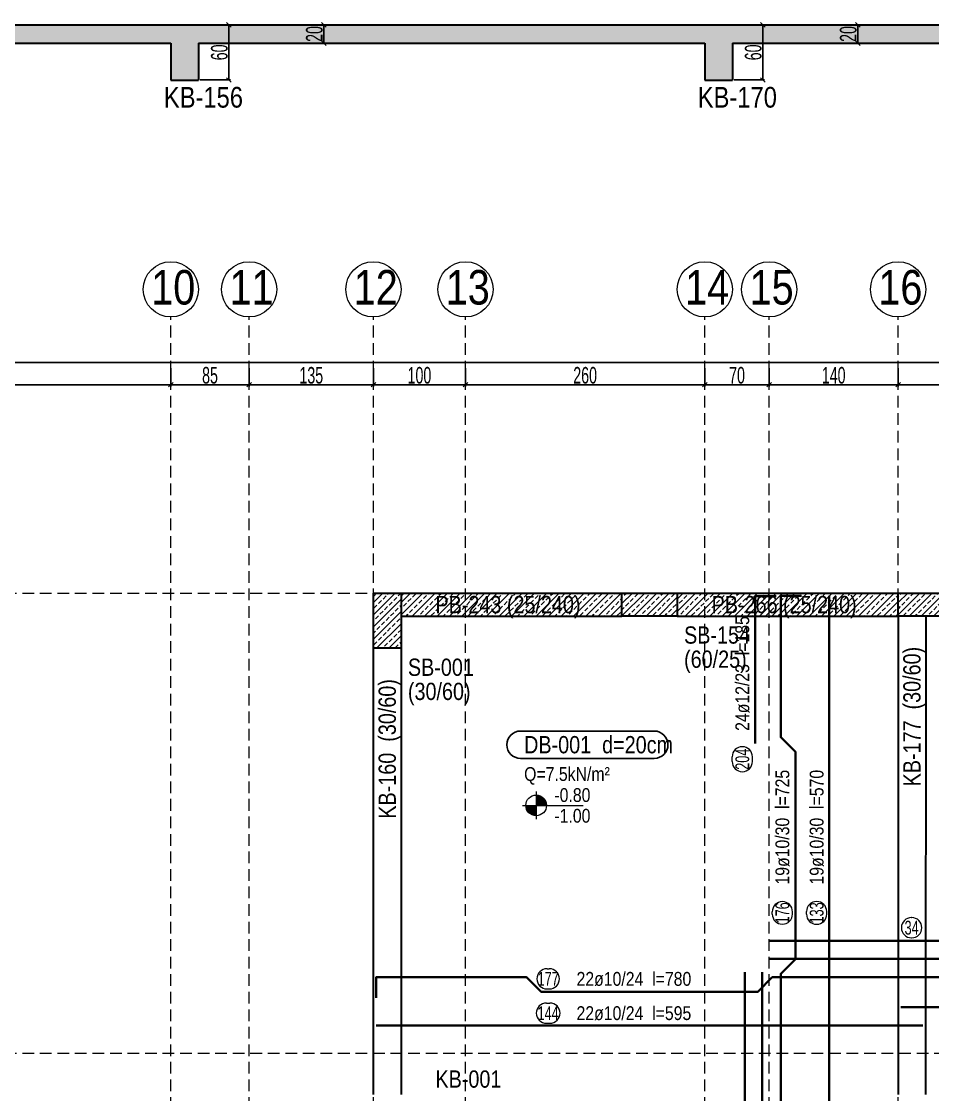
# Model space of a CAD drawing. Header units: millimetres. Extents: x 2300 to 11114, y 689 to 8824.
# Drawn here: x 5795 to 6784, y 7609 to 8775 of the extents above; entities that cross this region are included whole.
import ezdxf
from ezdxf.enums import TextEntityAlignment as Align

# ---------------------------------------------------------------- set-up
doc = ezdxf.new("R2010")
doc.units = ezdxf.units.MM
doc.linetypes.add('DASHED', pattern=[19.05, 12.7, -6.35])
for name, color, linetype, lineweight in [('AKS BALONU (BEYKENT)', 7, 'Continuous', 20), ('AKS CIZGISI (BEYKENT)', 252, 'DASHED', 20), ('AKS NO (BEYKENT)', 3, 'Continuous', 20), ('AKS OLCU (BEYKENT)', 200, 'Continuous', 20), ('DONATI (BEYKENT)', 4, 'Continuous', 35), ('DONATI YAZISI (BEYKENT)', 3, 'Continuous', 20), ('DOSEME ISMI (BEYKENT)', 9, 'Continuous', 20), ('DOSEME PAFTA (BEYKENT)', 3, 'Continuous', 20), ('DOSEME SINIRI (BEYKENT)', 2, 'Continuous', 30), ('KIRIS (BEYKENT)', 2, 'Continuous', 30), ('KIRIS ISMI (BEYKENT)', 40, 'Continuous', 20), ('KOLON (BEYKENT)', 3, 'Continuous', 30), ('KOLON ISMI (BEYKENT)', 91, 'Continuous', 20), ('KOT CIZGI (BEYKENT)', 120, 'Continuous', 20), ('KOT YAZI (BEYKENT)', 7, 'Continuous', 20), ('OLCU (BEYKENT)', 14, 'Continuous', 20), ('PERDE (BEYKENT)', 6, 'Continuous', 30), ('PERDE ISMI (BEYKENT)', 240, 'Continuous', 20), ('POZ BALON (BEYKENT)', 14, 'Continuous', 20), ('POZ NO (BEYKENT)', 2, 'Continuous', 20), ('TARAMA (BEYKENT)', 252, 'Continuous', 25), ('YAZI (BEYKENT)', 140, 'Continuous', 20)]:
    doc.layers.add(name, color=color, linetype=linetype, lineweight=lineweight)
doc.styles.add('DONATI YAZISI (BEYKENT)', font='')
doc.styles.add('DSMOLC-50', font='bahnschrift light condensed', dxfattribs={"width": 0.75, "height": 18})
doc.styles.add('KOT (BEYKENT)', font='')
doc.styles.add('OLC-50', font='bahnschrift light condensed', dxfattribs={"width": 0.75, "height": 18})
doc.styles.add('stastyle', font='RomanSTA.ttf')
doc.styles.add('YAZI (BEYKENT)', font='')
doc.styles.get('DONATI YAZISI (BEYKENT)').set_extended_font_data('Bahnschrift Light Condensed')
doc.styles.get('KOT (BEYKENT)').set_extended_font_data('Bahnschrift Light Condensed')
doc.styles.get('YAZI (BEYKENT)').set_extended_font_data('Bahnschrift Light Condensed')
doc.dimstyles.new('DSMOLC-50', dxfattribs={"dimtxt": 18, "dimasz": 5, "dimexe": 2, "dimexo": 2, "dimgap": 1, "dimtad": 1, "dimdec": 1, "dimrnd": 0.5, "dimzin": 12, "dimdsep": 46, "dimtxsty": 'DSMOLC-50', "dimblk": 'OBLIQUE', "dimblk1": 'OBLIQUE', "dimblk2": 'OBLIQUE', "dimcen": 0, "dimclrt": 7, "dimadec": 0, "dimazin": 0, "dimtfac": 1, "dimtdec": 4, "dimtix": 1, "dimtmove": 2, "dimatfit": 3, "dimfxl": 1, "dimtzin": 0, "dimarcsym": 0})
pattern_1 = [(45, (705.027, 417.84), (-6.629126, 6.629126), []), (45, (711.6565, 417.84), (-6.629126, 6.629126), [4.6875, -2.34375])]
pattern_2 = [(45, (-158588.947, -14000.79), (-6.7351921, 6.7351921), []), (45, (-158582.212, -14000.79), (-6.7351921, 6.7351921), [4.7625, -2.38125])]

# ---------------------------------------------------------------- blocks, each defined once
blk = doc.blocks.new('_Oblique')
at = {"color": 0, "linetype": 'ByBlock', "lineweight": -2}
blk.add_line((-0.5, -0.5), (0.5, 0.5), dxfattribs=at)
blk = doc.blocks.new('*D321')
at = {"layer": 'AKS OLCU (BEYKENT)', "color": 0, "lineweight": -2, "transparency": 16777216}
for p, q in [((5406.9, 8398.3), (5406.9, 8378.3)), ((5956.9, 8398.3), (5956.9, 8378.3)), ((5406.9, 8380.3), (5956.9, 8380.3))]:
    blk.add_line(p, q, dxfattribs=at)
at = {"layer": 'DEFPOINTS', "color": 0, "transparency": 16777216}
for p in [(5406.9, 8400.3), (5956.9, 8400.3), (5956.9, 8380.3)]:
    blk.add_point(p, dxfattribs=at)
at = {"layer": 'AKS OLCU (BEYKENT)', "color": 0, "lineweight": -2, "transparency": 16777216, "xscale": 5, "yscale": 5, "zscale": 5, "rotation": 180}
blk.add_blockref('_Oblique', (5406.9, 8380.3), dxfattribs=at)
at = {"layer": 'AKS OLCU (BEYKENT)', "color": 0, "lineweight": -2, "transparency": 16777216, "xscale": 5, "yscale": 5, "zscale": 5}
blk.add_blockref('_Oblique', (5956.9, 8380.3), dxfattribs=at)
at = {"layer": 'AKS OLCU (BEYKENT)', "color": 7, "transparency": 16777216, "insert": (5681.9, 8390.4), "char_height": 18, "attachment_point": 5, "style": 'DSMOLC-50'}
blk.add_mtext('550', dxfattribs=at)
blk = doc.blocks.new('*D322')
at = {"layer": 'AKS OLCU (BEYKENT)', "color": 0, "lineweight": -2, "transparency": 16777216}
for p, q in [((5956.9, 8398.3), (5956.9, 8378.3)), ((6041.9, 8398.3), (6041.9, 8378.3)), ((5956.9, 8380.3), (6041.9, 8380.3))]:
    blk.add_line(p, q, dxfattribs=at)
at = {"layer": 'DEFPOINTS', "color": 0, "transparency": 16777216}
for p in [(5956.9, 8400.3), (6041.9, 8400.3), (6041.9, 8380.3)]:
    blk.add_point(p, dxfattribs=at)
at = {"layer": 'AKS OLCU (BEYKENT)', "color": 0, "lineweight": -2, "transparency": 16777216, "xscale": 5, "yscale": 5, "zscale": 5, "rotation": 180}
blk.add_blockref('_Oblique', (5956.9, 8380.3), dxfattribs=at)
at = {"layer": 'AKS OLCU (BEYKENT)', "color": 0, "lineweight": -2, "transparency": 16777216, "xscale": 5, "yscale": 5, "zscale": 5}
blk.add_blockref('_Oblique', (6041.9, 8380.3), dxfattribs=at)
at = {"layer": 'AKS OLCU (BEYKENT)', "color": 7, "transparency": 16777216, "insert": (5999.4, 8390.4), "char_height": 18, "attachment_point": 5, "style": 'DSMOLC-50'}
blk.add_mtext('85', dxfattribs=at)
blk = doc.blocks.new('*D323')
at = {"layer": 'AKS OLCU (BEYKENT)', "color": 0, "lineweight": -2, "transparency": 16777216}
for p, q in [((6041.9, 8398.3), (6041.9, 8378.3)), ((6176.9, 8398.3), (6176.9, 8378.3)), ((6041.9, 8380.3), (6176.9, 8380.3))]:
    blk.add_line(p, q, dxfattribs=at)
at = {"layer": 'DEFPOINTS', "color": 0, "transparency": 16777216}
for p in [(6041.9, 8400.3), (6176.9, 8400.3), (6176.9, 8380.3)]:
    blk.add_point(p, dxfattribs=at)
at = {"layer": 'AKS OLCU (BEYKENT)', "color": 0, "lineweight": -2, "transparency": 16777216, "xscale": 5, "yscale": 5, "zscale": 5, "rotation": 180}
blk.add_blockref('_Oblique', (6041.9, 8380.3), dxfattribs=at)
at = {"layer": 'AKS OLCU (BEYKENT)', "color": 0, "lineweight": -2, "transparency": 16777216, "xscale": 5, "yscale": 5, "zscale": 5}
blk.add_blockref('_Oblique', (6176.9, 8380.3), dxfattribs=at)
at = {"layer": 'AKS OLCU (BEYKENT)', "color": 7, "transparency": 16777216, "insert": (6109.4, 8390.4), "char_height": 18, "attachment_point": 5, "style": 'DSMOLC-50'}
blk.add_mtext('135', dxfattribs=at)
blk = doc.blocks.new('*D324')
at = {"layer": 'AKS OLCU (BEYKENT)', "color": 0, "lineweight": -2, "transparency": 16777216}
for p, q in [((6176.9, 8398.3), (6176.9, 8378.3)), ((6276.9, 8398.3), (6276.9, 8378.3)), ((6176.9, 8380.3), (6276.9, 8380.3))]:
    blk.add_line(p, q, dxfattribs=at)
at = {"layer": 'DEFPOINTS', "color": 0, "transparency": 16777216}
for p in [(6176.9, 8400.3), (6276.9, 8400.3), (6276.9, 8380.3)]:
    blk.add_point(p, dxfattribs=at)
at = {"layer": 'AKS OLCU (BEYKENT)', "color": 0, "lineweight": -2, "transparency": 16777216, "xscale": 5, "yscale": 5, "zscale": 5, "rotation": 180}
blk.add_blockref('_Oblique', (6176.9, 8380.3), dxfattribs=at)
at = {"layer": 'AKS OLCU (BEYKENT)', "color": 0, "lineweight": -2, "transparency": 16777216, "xscale": 5, "yscale": 5, "zscale": 5}
blk.add_blockref('_Oblique', (6276.9, 8380.3), dxfattribs=at)
at = {"layer": 'AKS OLCU (BEYKENT)', "color": 7, "transparency": 16777216, "insert": (6226.9, 8390.4), "char_height": 18, "attachment_point": 5, "style": 'DSMOLC-50'}
blk.add_mtext('100', dxfattribs=at)
blk = doc.blocks.new('*D325')
at = {"layer": 'AKS OLCU (BEYKENT)', "color": 0, "lineweight": -2, "transparency": 16777216}
for p, q in [((6276.9, 8398.3), (6276.9, 8378.3)), ((6536.9, 8398.3), (6536.9, 8378.3)), ((6276.9, 8380.3), (6536.9, 8380.3))]:
    blk.add_line(p, q, dxfattribs=at)
at = {"layer": 'DEFPOINTS', "color": 0, "transparency": 16777216}
for p in [(6276.9, 8400.3), (6536.9, 8400.3), (6536.9, 8380.3)]:
    blk.add_point(p, dxfattribs=at)
at = {"layer": 'AKS OLCU (BEYKENT)', "color": 0, "lineweight": -2, "transparency": 16777216, "xscale": 5, "yscale": 5, "zscale": 5, "rotation": 180}
blk.add_blockref('_Oblique', (6276.9, 8380.3), dxfattribs=at)
at = {"layer": 'AKS OLCU (BEYKENT)', "color": 0, "lineweight": -2, "transparency": 16777216, "xscale": 5, "yscale": 5, "zscale": 5}
blk.add_blockref('_Oblique', (6536.9, 8380.3), dxfattribs=at)
at = {"layer": 'AKS OLCU (BEYKENT)', "color": 7, "transparency": 16777216, "insert": (6406.9, 8390.4), "char_height": 18, "attachment_point": 5, "style": 'DSMOLC-50'}
blk.add_mtext('260', dxfattribs=at)
blk = doc.blocks.new('*D326')
at = {"layer": 'AKS OLCU (BEYKENT)', "color": 0, "lineweight": -2, "transparency": 16777216}
for p, q in [((6536.9, 8398.3), (6536.9, 8378.3)), ((6606.9, 8398.3), (6606.9, 8378.3)), ((6536.9, 8380.3), (6606.9, 8380.3))]:
    blk.add_line(p, q, dxfattribs=at)
at = {"layer": 'DEFPOINTS', "color": 0, "transparency": 16777216}
for p in [(6536.9, 8400.3), (6606.9, 8400.3), (6606.9, 8380.3)]:
    blk.add_point(p, dxfattribs=at)
at = {"layer": 'AKS OLCU (BEYKENT)', "color": 0, "lineweight": -2, "transparency": 16777216, "xscale": 5, "yscale": 5, "zscale": 5, "rotation": 180}
blk.add_blockref('_Oblique', (6536.9, 8380.3), dxfattribs=at)
at = {"layer": 'AKS OLCU (BEYKENT)', "color": 0, "lineweight": -2, "transparency": 16777216, "xscale": 5, "yscale": 5, "zscale": 5}
blk.add_blockref('_Oblique', (6606.9, 8380.3), dxfattribs=at)
at = {"layer": 'AKS OLCU (BEYKENT)', "color": 7, "transparency": 16777216, "insert": (6571.9, 8390.4), "char_height": 18, "attachment_point": 5, "style": 'DSMOLC-50'}
blk.add_mtext('70', dxfattribs=at)
blk = doc.blocks.new('*D327')
at = {"layer": 'AKS OLCU (BEYKENT)', "color": 0, "lineweight": -2, "transparency": 16777216}
for p, q in [((6606.9, 8398.3), (6606.9, 8378.3)), ((6746.9, 8398.3), (6746.9, 8378.3)), ((6606.9, 8380.3), (6746.9, 8380.3))]:
    blk.add_line(p, q, dxfattribs=at)
at = {"layer": 'DEFPOINTS', "color": 0, "transparency": 16777216}
for p in [(6606.9, 8400.3), (6746.9, 8400.3), (6746.9, 8380.3)]:
    blk.add_point(p, dxfattribs=at)
at = {"layer": 'AKS OLCU (BEYKENT)', "color": 0, "lineweight": -2, "transparency": 16777216, "xscale": 5, "yscale": 5, "zscale": 5, "rotation": 180}
blk.add_blockref('_Oblique', (6606.9, 8380.3), dxfattribs=at)
at = {"layer": 'AKS OLCU (BEYKENT)', "color": 0, "lineweight": -2, "transparency": 16777216, "xscale": 5, "yscale": 5, "zscale": 5}
blk.add_blockref('_Oblique', (6746.9, 8380.3), dxfattribs=at)
at = {"layer": 'AKS OLCU (BEYKENT)', "color": 7, "transparency": 16777216, "insert": (6676.9, 8390.4), "char_height": 18, "attachment_point": 5, "style": 'DSMOLC-50'}
blk.add_mtext('140', dxfattribs=at)
blk = doc.blocks.new('*D328')
at = {"layer": 'AKS OLCU (BEYKENT)', "color": 0, "lineweight": -2, "transparency": 16777216}
for p, q in [((6746.9, 8398.3), (6746.9, 8378.3)), ((7146.9, 8398.3), (7146.9, 8378.3)), ((6746.9, 8380.3), (7146.9, 8380.3))]:
    blk.add_line(p, q, dxfattribs=at)
at = {"layer": 'DEFPOINTS', "color": 0, "transparency": 16777216}
for p in [(6746.9, 8400.3), (7146.9, 8400.3), (7146.9, 8380.3)]:
    blk.add_point(p, dxfattribs=at)
at = {"layer": 'AKS OLCU (BEYKENT)', "color": 0, "lineweight": -2, "transparency": 16777216, "xscale": 5, "yscale": 5, "zscale": 5, "rotation": 180}
blk.add_blockref('_Oblique', (6746.9, 8380.3), dxfattribs=at)
at = {"layer": 'AKS OLCU (BEYKENT)', "color": 0, "lineweight": -2, "transparency": 16777216, "xscale": 5, "yscale": 5, "zscale": 5}
blk.add_blockref('_Oblique', (7146.9, 8380.3), dxfattribs=at)
at = {"layer": 'AKS OLCU (BEYKENT)', "color": 7, "transparency": 16777216, "insert": (6946.9, 8390.4), "char_height": 18, "attachment_point": 5, "style": 'DSMOLC-50'}
blk.add_mtext('400', dxfattribs=at)
blk = doc.blocks.new('*D353')
at = {"layer": 'AKS OLCU (BEYKENT)', "color": 0, "lineweight": -2, "transparency": 16777216}
for p, q in [((3561.9, 8402.3), (3561.9, 8406.3)), ((3561.9, 8404.3), (10671.9, 8404.3)), ((10671.9, 8402.3), (10671.9, 8406.3))]:
    blk.add_line(p, q, dxfattribs=at)
at = {"layer": 'DEFPOINTS', "color": 0, "transparency": 16777216}
for p in [(3561.9, 8400.3), (10671.9, 8404.3), (10671.9, 8400.3)]:
    blk.add_point(p, dxfattribs=at)
at = {"layer": 'AKS OLCU (BEYKENT)', "color": 0, "lineweight": -2, "transparency": 16777216, "xscale": 5, "yscale": 5, "zscale": 5, "rotation": 180}
blk.add_blockref('_Oblique', (3561.9, 8404.3), dxfattribs=at)
at = {"layer": 'AKS OLCU (BEYKENT)', "color": 0, "lineweight": -2, "transparency": 16777216, "xscale": 5, "yscale": 5, "zscale": 5}
blk.add_blockref('_Oblique', (10671.9, 8404.3), dxfattribs=at)
at = {"layer": 'AKS OLCU (BEYKENT)', "color": 7, "transparency": 16777216, "insert": (7116.9, 8414.4), "char_height": 18, "attachment_point": 5, "style": 'DSMOLC-50'}
blk.add_mtext('7110', dxfattribs=at)
blk = doc.blocks.new('*D278')
at = {"layer": 'DEFPOINTS', "color": 0, "transparency": 16777216}
for p in [(5986.8, 8771.4), (6019.8, 8771.4), (5986.8, 8711.4)]:
    blk.add_point(p, dxfattribs=at)
at = {"layer": 'OLCU (BEYKENT)', "color": 0, "lineweight": -2, "transparency": 16777216}
for p, q in [((5988.8, 8771.4), (6021.8, 8771.4)), ((6019.8, 8711.4), (6019.8, 8771.4)), ((5988.8, 8711.4), (6021.8, 8711.4))]:
    blk.add_line(p, q, dxfattribs=at)
at = {"layer": 'OLCU (BEYKENT)', "color": 0, "lineweight": -2, "transparency": 16777216, "xscale": 5, "yscale": 5, "zscale": 5}
for p, rotation in [((6019.8, 8771.4), 90), ((6019.8, 8711.4), 270)]:
    blk.add_blockref('_Oblique', p, dxfattribs=dict(at, rotation=rotation))
at = {"layer": 'OLCU (BEYKENT)', "color": 7, "lineweight": -3, "transparency": 16777216, "insert": (6009.6, 8741.4), "char_height": 18, "attachment_point": 5, "rotation": 90, "style": 'OLC-50'}
blk.add_mtext('60', dxfattribs=at)
blk = doc.blocks.new('*D279')
at = {"layer": 'DEFPOINTS', "color": 0, "transparency": 16777216}
for p in [(6100.7, 8771.4), (6123, 8771.4), (6100.7, 8751.4)]:
    blk.add_point(p, dxfattribs=at)
at = {"layer": 'OLCU (BEYKENT)', "color": 0, "lineweight": -2, "transparency": 16777216}
for p, q in [((6102.7, 8771.4), (6125, 8771.4)), ((6123, 8751.4), (6123, 8771.4)), ((6102.7, 8751.4), (6125, 8751.4))]:
    blk.add_line(p, q, dxfattribs=at)
at = {"layer": 'OLCU (BEYKENT)', "color": 0, "lineweight": -2, "transparency": 16777216, "xscale": 5, "yscale": 5, "zscale": 5}
for p, rotation in [((6123, 8771.4), 90), ((6123, 8751.4), 270)]:
    blk.add_blockref('_Oblique', p, dxfattribs=dict(at, rotation=rotation))
at = {"layer": 'OLCU (BEYKENT)', "color": 7, "lineweight": -3, "transparency": 16777216, "insert": (6112.8, 8761.4), "char_height": 18, "attachment_point": 5, "rotation": 90, "style": 'OLC-50'}
blk.add_mtext('20', dxfattribs=at)
blk = doc.blocks.new('*D280')
at = {"layer": 'DEFPOINTS', "color": 0, "transparency": 16777216}
for p in [(6566.8, 8771.4), (6599.8, 8771.4), (6566.8, 8711.4)]:
    blk.add_point(p, dxfattribs=at)
at = {"layer": 'OLCU (BEYKENT)', "color": 0, "lineweight": -2, "transparency": 16777216}
for p, q in [((6568.8, 8771.4), (6601.8, 8771.4)), ((6599.8, 8711.4), (6599.8, 8771.4)), ((6568.8, 8711.4), (6601.8, 8711.4))]:
    blk.add_line(p, q, dxfattribs=at)
at = {"layer": 'OLCU (BEYKENT)', "color": 0, "lineweight": -2, "transparency": 16777216, "xscale": 5, "yscale": 5, "zscale": 5}
for p, rotation in [((6599.8, 8771.4), 90), ((6599.8, 8711.4), 270)]:
    blk.add_blockref('_Oblique', p, dxfattribs=dict(at, rotation=rotation))
at = {"layer": 'OLCU (BEYKENT)', "color": 7, "lineweight": -3, "transparency": 16777216, "insert": (6589.6, 8741.4), "char_height": 18, "attachment_point": 5, "rotation": 90, "style": 'OLC-50'}
blk.add_mtext('60', dxfattribs=at)
blk = doc.blocks.new('*D281')
at = {"layer": 'DEFPOINTS', "color": 0, "transparency": 16777216}
for p in [(6680.7, 8771.4), (6703, 8771.4), (6680.7, 8751.4)]:
    blk.add_point(p, dxfattribs=at)
at = {"layer": 'OLCU (BEYKENT)', "color": 0, "lineweight": -2, "transparency": 16777216}
for p, q in [((6682.7, 8771.4), (6705, 8771.4)), ((6703, 8751.4), (6703, 8771.4)), ((6682.7, 8751.4), (6705, 8751.4))]:
    blk.add_line(p, q, dxfattribs=at)
at = {"layer": 'OLCU (BEYKENT)', "color": 0, "lineweight": -2, "transparency": 16777216, "xscale": 5, "yscale": 5, "zscale": 5}
for p, rotation in [((6703, 8771.4), 90), ((6703, 8751.4), 270)]:
    blk.add_blockref('_Oblique', p, dxfattribs=dict(at, rotation=rotation))
at = {"layer": 'OLCU (BEYKENT)', "color": 7, "lineweight": -3, "transparency": 16777216, "insert": (6692.8, 8761.4), "char_height": 18, "attachment_point": 5, "rotation": 90, "style": 'OLC-50'}
blk.add_mtext('20', dxfattribs=at)

msp = doc.modelspace()

# ---------------------------------------------------------------- hatches: boundary and pattern name
at = {"layer": 'KOT CIZGI (BEYKENT)'}
h = msp.add_hatch(color=256, dxfattribs=at)
h.dxf.hatch_style = 1
h.paths.add_polyline_path([(6353.71, 7934.38), (6353.71, 7923.13), (6364.96, 7923.13, 0.4142136)])
h = msp.add_hatch(color=256, dxfattribs=at)
h.dxf.hatch_style = 1
h.paths.add_polyline_path([(6353.71, 7923.13), (6342.46, 7923.13, 0.4142136), (6353.71, 7911.88)])
at = {"layer": 'TARAMA (BEYKENT)', "lineweight": -3}
h = msp.add_hatch(dxfattribs=at)
h.set_pattern_fill('ANSI33', color=256, scale=1.5)
h.set_pattern_definition([(45, (705.027, 255.692), (-6.735192, 6.735192), []), (45, (711.763, 255.692), (-6.735192, 6.735192), [4.7625, -2.38125])])
h.paths.add_polyline_path([(7146.93, 8751.37), (7681.98, 8751.37), (7681.98, 8711.37), (7711.93, 8711.37), (7711.93, 8771.37), (3561.78, 8771.37), (3561.78, 8711.37), (3591.88, 8711.37), (3591.88, 8751.37), (4231.78, 8751.37), (4231.78, 8711.37), (4261.83, 8711.37), (4261.83, 8751.37), (4796.78, 8751.37), (4796.78, 8711.37), (4826.83, 8711.37), (4826.83, 8751.37), (5376.98, 8751.37), (5376.98, 8711.37), (5406.93, 8711.37), (5406.93, 8751.37), (5956.78, 8751.37), (5956.78, 8711.37), (5986.83, 8711.37), (5986.83, 8751.37), (6536.78, 8751.37), (6536.78, 8711.37), (6566.83, 8711.37), (6566.83, 8751.37), (7116.98, 8751.37), (7116.98, 8711.37), (7146.93, 8711.37)])
at = {"layer": 'TARAMA (BEYKENT)'}
h = msp.add_hatch(dxfattribs=at)
h.set_pattern_fill('ANSI33', color=256, scale=1.5, style=0, pattern_type=0)
h.set_pattern_definition(pattern_1)
h.paths.add_polyline_path([(6176.88, 8153.91), (6206.88, 8153.91), (6206.88, 8093.91), (6176.88, 8093.91)], flags=0)
at = {"layer": 'TARAMA (BEYKENT)', "lineweight": -3}
h = msp.add_hatch(dxfattribs=at)
h.set_pattern_fill('ANSI33', color=256, scale=1.5, style=0)
h.set_pattern_definition(pattern_2)
h.paths.add_polyline_path([(6446.88, 8153.91), (6206.88, 8153.91), (6206.88, 8128.91), (6446.88, 8128.91)])
at = {"layer": 'TARAMA (BEYKENT)'}
h = msp.add_hatch(dxfattribs=at)
h.set_pattern_fill('ANSI33', color=256, scale=1.5, style=0, pattern_type=0)
h.set_pattern_definition([(45, (817.819, 1426.161), (-6.629126, 6.629126), []), (45, (824.448, 1426.161), (-6.629126, 6.629126), [4.6875, -2.34375])])
h.paths.add_polyline_path([(6446.88, 8153.91), (6506.88, 8153.91), (6506.88, 8128.91), (6446.88, 8128.91)], flags=0)
at = {"layer": 'TARAMA (BEYKENT)', "lineweight": -3}
h = msp.add_hatch(dxfattribs=at)
h.set_pattern_fill('ANSI33', color=256, scale=1.5, style=0)
h.set_pattern_definition(pattern_2)
h.paths.add_polyline_path([(6746.88, 8153.91), (6506.88, 8153.91), (6506.88, 8128.91), (6746.88, 8128.91)])
at = {"layer": 'TARAMA (BEYKENT)'}
h = msp.add_hatch(dxfattribs=at)
h.set_pattern_fill('ANSI33', color=256, scale=1.5, style=0, pattern_type=0)
h.set_pattern_definition(pattern_1)
h.paths.add_polyline_path([(6746.88, 8153.91), (6806.88, 8153.91), (6806.88, 8128.91), (6746.88, 8128.91)], flags=0)

# ---------------------------------------------------------------- linework, layer by layer
at = {"layer": 'AKS BALONU (BEYKENT)'}
for centre in [(5956.88, 8483.91), (6041.88, 8483.91), (6176.88, 8483.91), (6276.88, 8483.91), (6536.88, 8483.91), (6606.88, 8483.91), (6746.88, 8483.91)]:
    msp.add_circle(centre, 30, dxfattribs=at)
at = {"layer": 'AKS CIZGISI (BEYKENT)'}
for p, q in [((5956.88, 868.91), (5956.88, 8453.91)), ((6041.88, 868.91), (6041.88, 8453.91)), ((6176.88, 868.91), (6176.88, 8453.91)), ((6276.88, 868.91), (6276.88, 8453.91)), ((6536.88, 868.91), (6536.88, 8453.91)), ((6606.88, 868.91), (6606.88, 8453.91)), ((6746.88, 868.91), (6746.88, 8453.91)), ((3261.88, 8153.91), (10994.38, 8153.91)), ((3261.88, 7653.91), (10994.38, 7653.91))]:
    msp.add_line(p, q, dxfattribs=at)
at = {"layer": 'DONATI (BEYKENT)'}
for points in [[(6591.79, 7990.3), (6591.79, 8150.67), (6614.29, 8150.67)], [(6619.38, 7465), (6619.38, 7740.28), (6635.29, 7756.2), (6635.28, 7981.36), (6619.38, 7997.28), (6619.38, 8150.78), (6641.88, 8150.8)], [(6671.88, 7581.91), (6671.88, 8150.91)], [(6607.54, 7776.12), (6919.51, 7776.12)], [(6607.25, 7756.41), (6915.75, 7756.41), (6931.67, 7740.5), (7171.83, 7740.51), (7187.75, 7756.41), (7425, 7756.41)], [(6179.78, 7713.91), (6179.76, 7736.41), (6343.26, 7736.41), (6359.17, 7720.5), (6594.34, 7720.51), (6610.26, 7736.41), (6919.62, 7736.41)], [(6580.31, 7464.91), (6580.31, 7741.8)], [(6599.38, 6961.77), (6599.38, 7257.77), (6615.29, 7273.69), (6615.28, 7453.85), (6599.38, 7469.77), (6599.38, 7742.02)], [(6749.88, 7703.91), (7353.88, 7703.91)], [(6179.88, 7683.91), (6773.88, 7683.91)]]:
    msp.add_lwpolyline(points, dxfattribs=at)
at = {"layer": 'DOSEME PAFTA (BEYKENT)', "lineweight": -3}
msp.add_lwpolyline([(6336.67, 7974.26), (6482.06, 7974.26, 1), (6482.06, 8003.93), (6336.67, 8003.93, 1)], format="xyb", close=True, dxfattribs=at)
at = {"layer": 'DOSEME SINIRI (BEYKENT)'}
for p, q in [((3561.78, 8771.37), (7711.93, 8771.37)), ((5406.93, 8751.37), (5956.78, 8751.37)), ((5956.78, 8751.37), (5956.78, 8711.37)), ((5986.83, 8751.37), (5986.83, 8711.37)), ((5986.83, 8751.37), (6536.78, 8751.37)), ((6536.78, 8751.37), (6536.78, 8711.37)), ((6566.83, 8751.37), (6566.83, 8711.37)), ((6566.83, 8751.37), (7116.98, 8751.37)), ((5956.78, 8711.37), (5986.83, 8711.37)), ((6536.78, 8711.37), (6566.83, 8711.37))]:
    msp.add_line(p, q, dxfattribs=at)
at = {"layer": 'KIRIS (BEYKENT)'}
for p, q in [((6746.78, 8129.01), (6746.78, 7609.01)), ((6776.88, 8129.01), (6776.78, 7609.01)), ((6176.78, 8094.01), (6176.78, 7608.91)), ((6206.88, 8094.01), (6206.88, 7608.91))]:
    msp.add_line(p, q, dxfattribs=at)
at = {"layer": 'KOLON (BEYKENT)'}
for points in [[(6176.88, 8153.91), (6206.88, 8153.91), (6206.88, 8093.91), (6176.88, 8093.91)], [(6446.88, 8153.91), (6506.88, 8153.91), (6506.88, 8128.91), (6446.88, 8128.91)], [(6746.88, 8153.91), (6806.88, 8153.91), (6806.88, 8128.91), (6746.88, 8128.91)]]:
    msp.add_lwpolyline(points, close=True, dxfattribs=at)
at = {"layer": 'KOT CIZGI (BEYKENT)'}
for p, q in [((6353.71, 7938.13), (6353.71, 7908.13)), ((6338.71, 7923.13), (6404.75, 7923.13))]:
    msp.add_line(p, q, dxfattribs=at)
msp.add_circle((6353.71, 7923.13), 11.25, dxfattribs=at)
at = {"layer": 'PERDE (BEYKENT)'}
for p, q in [((6206.78, 8153.91), (6446.78, 8153.91)), ((6506.78, 8153.91), (6746.78, 8153.91)), ((6206.78, 8128.91), (6446.78, 8128.91)), ((6506.78, 8128.91), (6746.78, 8128.91))]:
    msp.add_line(p, q, dxfattribs=at)
at = {"layer": 'POZ BALON (BEYKENT)'}
for p, q in [((6566.65, 7970.75), (6566.65, 7975.95)), ((6588.65, 7970.75), (6588.65, 7975.95)), ((6610.14, 7805.1), (6610.14, 7807.59)), ((6632.14, 7805.1), (6632.14, 7807.59)), ((6647.38, 7804.93), (6647.38, 7807.73)), ((6669.38, 7804.93), (6669.38, 7807.73)), ((6761.51, 7801.26), (6761.66, 7801.26)), ((6761.51, 7779.26), (6761.66, 7779.26)), ((6365.51, 7745.64), (6368, 7745.64)), ((6365.51, 7723.64), (6368, 7723.64)), ((6364.86, 7708.41), (6368.62, 7708.41)), ((6364.86, 7686.41), (6368.62, 7686.41))]:
    msp.add_line(p, q, dxfattribs=at)
for centre, start, end in [((6577.65, 7975.95), 0, 180), ((6577.65, 7970.75), 180, 0), ((6621.14, 7807.59), 0, 180), ((6658.38, 7807.73), 0, 180), ((6621.14, 7805.1), 180, 0), ((6658.38, 7804.93), 180, 0), ((6761.51, 7790.26), 90, 270), ((6761.66, 7790.26), 270, 90), ((6365.51, 7734.64), 90, 270), ((6368, 7734.64), 270, 90), ((6364.86, 7697.41), 90, 270), ((6368.62, 7697.41), 270, 90)]:
    msp.add_arc(centre, 11, start, end, dxfattribs=at)

# ---------------------------------------------------------------- texts
at = {"layer": 'AKS NO (BEYKENT)', "style": 'YAZI (BEYKENT)'}
for s, p in [('10', (5935.55, 8467.41)), ('11', (6020.59, 8467.41)), ('12', (6155.54, 8467.41)), ('13', (6255.53, 8467.41)), ('14', (6515.55, 8467.41)), ('15', (6585.63, 8467.41)), ('16', (6725.47, 8467.41))]:
    msp.add_text(s, height=37.5, dxfattribs=at).set_placement(p)
at = {"layer": 'DONATI (BEYKENT)', "style": 'stastyle'}
for s, p in [('& 1-.2- 1- 5.700001- 2.849998', (6749.88, 7703.91)), ('& 1-.2- 1- 0- 6.100002', (6179.88, 7683.91))]:
    msp.add_text(s, height=0.00075, dxfattribs=at).set_placement(p)
at = {"layer": 'DONATI YAZISI (BEYKENT)', "style": 'DONATI YAZISI (BEYKENT)'}
for s, p in [(' 24ø12/23  l=185', (6585.15, 7999.35)), (' 19ø10/30  l=725', (6628.64, 7832.34)), (' 19ø10/30  l=570', (6665.88, 7832.33))]:
    msp.add_text(s, height=15, rotation=90, dxfattribs=at).set_placement(p)
for s, p in [(' 22ø10/24  l=780', (6392.76, 7727.14)), (' 22ø10/24  l=595', (6392.74, 7689.91))]:
    msp.add_text(s, height=15, dxfattribs=at).set_placement(p)
at = {"layer": 'DOSEME ISMI (BEYKENT)', "style": 'YAZI (BEYKENT)'}
msp.add_text('DB-001  d=20cm', height=18.75, dxfattribs=at).set_placement((6340.63, 7979.74))
at = {"layer": 'KIRIS ISMI (BEYKENT)', "style": 'YAZI (BEYKENT)'}
for s, height, p in [('KB-156', 22.5, (5949.28, 8681.37)), ('KB-170', 22.5, (6529.28, 8681.37)), ('KB-001', 18.75, (6244.28, 7616.41))]:
    msp.add_text(s, height=height, dxfattribs=at).set_placement(p)
for s, p in [('KB-177  (30/60)', (6771.27, 7943.82)), ('KB-160  (30/60)', (6201.27, 7908.74))]:
    msp.add_text(s, height=18.75, rotation=90, dxfattribs=at).set_placement(p)
at = {"layer": 'KOLON ISMI (BEYKENT)', "style": 'YAZI (BEYKENT)'}
for s, p in [('SB-154', (6514.38, 8098.91)), ('(60/25)', (6514.38, 8072.66)), ('SB-001', (6214.38, 8063.91)), ('(30/60)', (6214.38, 8037.66))]:
    msp.add_text(s, height=18.75, dxfattribs=at).set_placement(p)
at = {"layer": 'KOT YAZI (BEYKENT)', "style": 'KOT (BEYKENT)'}
for s, p in [(' -0.80', (6368.71, 7926.88)), (' -1.00', (6368.71, 7904.38))]:
    msp.add_text(s, height=15, dxfattribs=at).set_placement(p)
at = {"layer": 'PERDE ISMI (BEYKENT)', "style": 'YAZI (BEYKENT)'}
for s, p in [('PB-243 (25/240)', (6244.28, 8132.03)), ('PB-266 (25/240)', (6544.28, 8132.03))]:
    msp.add_text(s, height=18.75, dxfattribs=at).set_placement(p)
at = {"layer": 'POZ NO (BEYKENT)', "style": 'YAZI (BEYKENT)', "width": 0.8}
for s, p in [('204', (6577.65, 7973.35)), ('176', (6621.14, 7806.34)), ('133', (6658.38, 7806.33))]:
    msp.add_text(s, height=15, rotation=90, dxfattribs=at).set_placement(p, align=Align.MIDDLE_CENTER)
for s, p in [('34', (6761.58, 7790.26)), ('177', (6366.76, 7734.64)), ('144', (6366.74, 7697.41))]:
    msp.add_text(s, height=15, dxfattribs=at).set_placement(p, align=Align.MIDDLE_CENTER)
at = {"layer": 'YAZI (BEYKENT)', "style": 'YAZI (BEYKENT)'}
msp.add_text('Q=7.5kN/m²', height=15, dxfattribs=at).set_placement((6340.63, 7949.74))

# ---------------------------------------------------------------- dimensions: what is measured, and where the dimension line sits
at = {"layer": 'AKS OLCU (BEYKENT)'}
for base, p1, p2, picture, middle in [((10671.88, 8404.26), (3561.88, 8400.26), (10671.88, 8400.26), '*D353', (7116.88, 8414.45)), ((5956.88, 8380.26), (5406.88, 8400.26), (5956.88, 8400.26), '*D321', (5681.88, 8390.45)), ((6041.88, 8380.26), (5956.88, 8400.26), (6041.88, 8400.26), '*D322', (5999.38, 8390.45)), ((6176.88, 8380.26), (6041.88, 8400.26), (6176.88, 8400.26), '*D323', (6109.38, 8390.45)), ((6276.88, 8380.26), (6176.88, 8400.26), (6276.88, 8400.26), '*D324', (6226.88, 8390.45)), ((6536.88, 8380.26), (6276.88, 8400.26), (6536.88, 8400.26), '*D325', (6406.88, 8390.45)), ((6606.88, 8380.26), (6536.88, 8400.26), (6606.88, 8400.26), '*D326', (6571.88, 8390.45)), ((6746.88, 8380.26), (6606.88, 8400.26), (6746.88, 8400.26), '*D327', (6676.88, 8390.45)), ((7146.88, 8380.26), (6746.88, 8400.26), (7146.88, 8400.26), '*D328', (6946.88, 8390.45))]:
    dim = msp.add_linear_dim(base=base, p1=p1, p2=p2, dimstyle='DSMOLC-50', dxfattribs=at)
    dim.commit()
    dim.dimension.update_dxf_attribs({"geometry": picture, "text_midpoint": middle})
at = {"layer": 'OLCU (BEYKENT)', "lineweight": -3}
for base, p1, p2, picture, middle in [((6019.81, 8771.37), (5986.83, 8711.37), (5986.83, 8771.37), '*D278', (6009.62, 8741.37)), ((6122.95, 8771.37), (6100.67, 8751.37), (6100.67, 8771.37), '*D279', (6112.77, 8761.37)), ((6599.81, 8771.37), (6566.83, 8711.37), (6566.83, 8771.37), '*D280', (6589.62, 8741.37)), ((6702.95, 8771.37), (6680.67, 8751.37), (6680.67, 8771.37), '*D281', (6692.77, 8761.37))]:
    dim = msp.add_linear_dim(base=base, p1=p1, p2=p2, angle=90, dimstyle='DSMOLC-50', override={"dimtxsty": 'OLC-50'}, dxfattribs=at)
    dim.commit()
    dim.dimension.update_dxf_attribs({"geometry": picture, "text_midpoint": middle})

doc.saveas('drawing.dxf')
